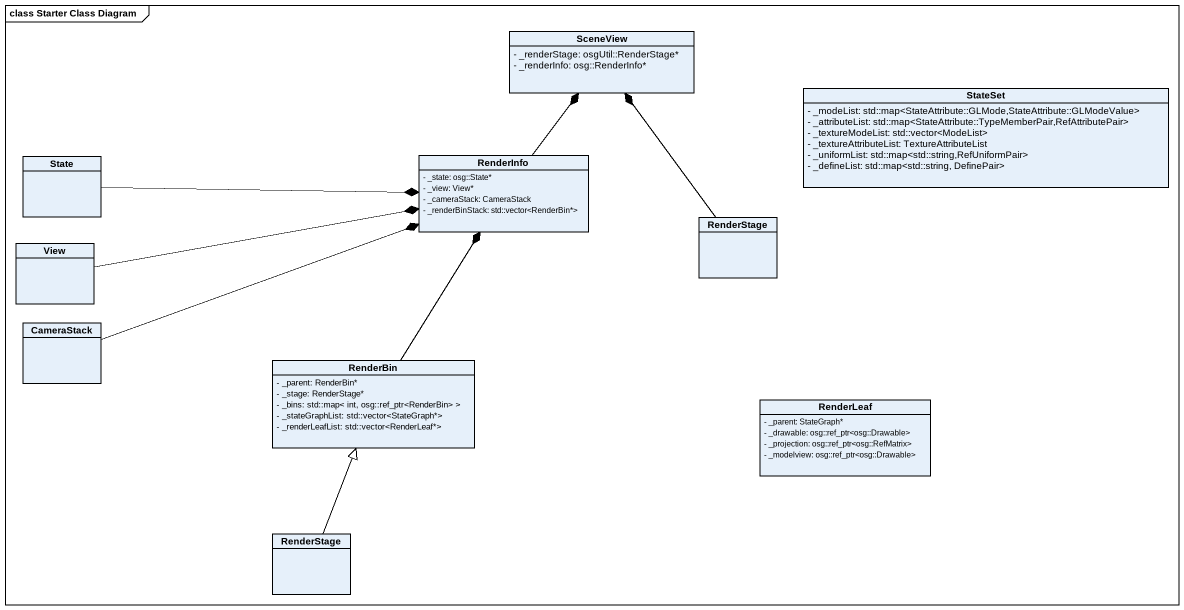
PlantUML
@startuml
mainframe class Starter Class Diagram
hide circle
hide empty members
skinparam classAttributeIconSize 0
class SceneView {
  - _renderStage: osgUtil::RenderStage*
  - _renderInfo: osg::RenderInfo*
}
class StateSet {
  - _modeList: std::map<StateAttribute::GLMode,StateAttribute::GLModeValue>
  - _attributeList: std::map<StateAttribute::TypeMemberPair,RefAttributePair>
  - _textureModeList: std::vector<ModeList>
  - _textureAttributeList: TextureAttributeList
  - _uniformList: std::map<std::string,RefUniformPair>
  - _defineList: std::map<std::string, DefinePair>
}
class "State" as State_
class RenderInfo {
  - _state: osg::State*
  - _view: View*
  - _cameraStack: CameraStack
  - _renderBinStack: std::vector<RenderBin*>
}
class RenderStage
class View
class CameraStack
class RenderBin {
  - _parent: RenderBin*
  - _stage: RenderStage*
  - _bins: std::map< int, osg::ref_ptr<RenderBin> >
  - _stateGraphList: std::vector<StateGraph*>
  - _renderLeafList: std::vector<RenderLeaf*>
}
class RenderLeaf {
  - _parent: StateGraph*
  - _drawable: osg::ref_ptr<osg::Drawable>
  - _projection: osg::ref_ptr<osg::RefMatrix>
  - _modelview: osg::ref_ptr<osg::Drawable>
}
class "RenderStage" as RenderStage_2
State_ -right-* RenderInfo
RenderInfo -up-* SceneView
RenderStage -up-* SceneView
View -right-* RenderInfo
CameraStack -right-* RenderInfo
RenderBin -up-* RenderInfo
RenderStage_2 -up-|> RenderBin
@enduml
